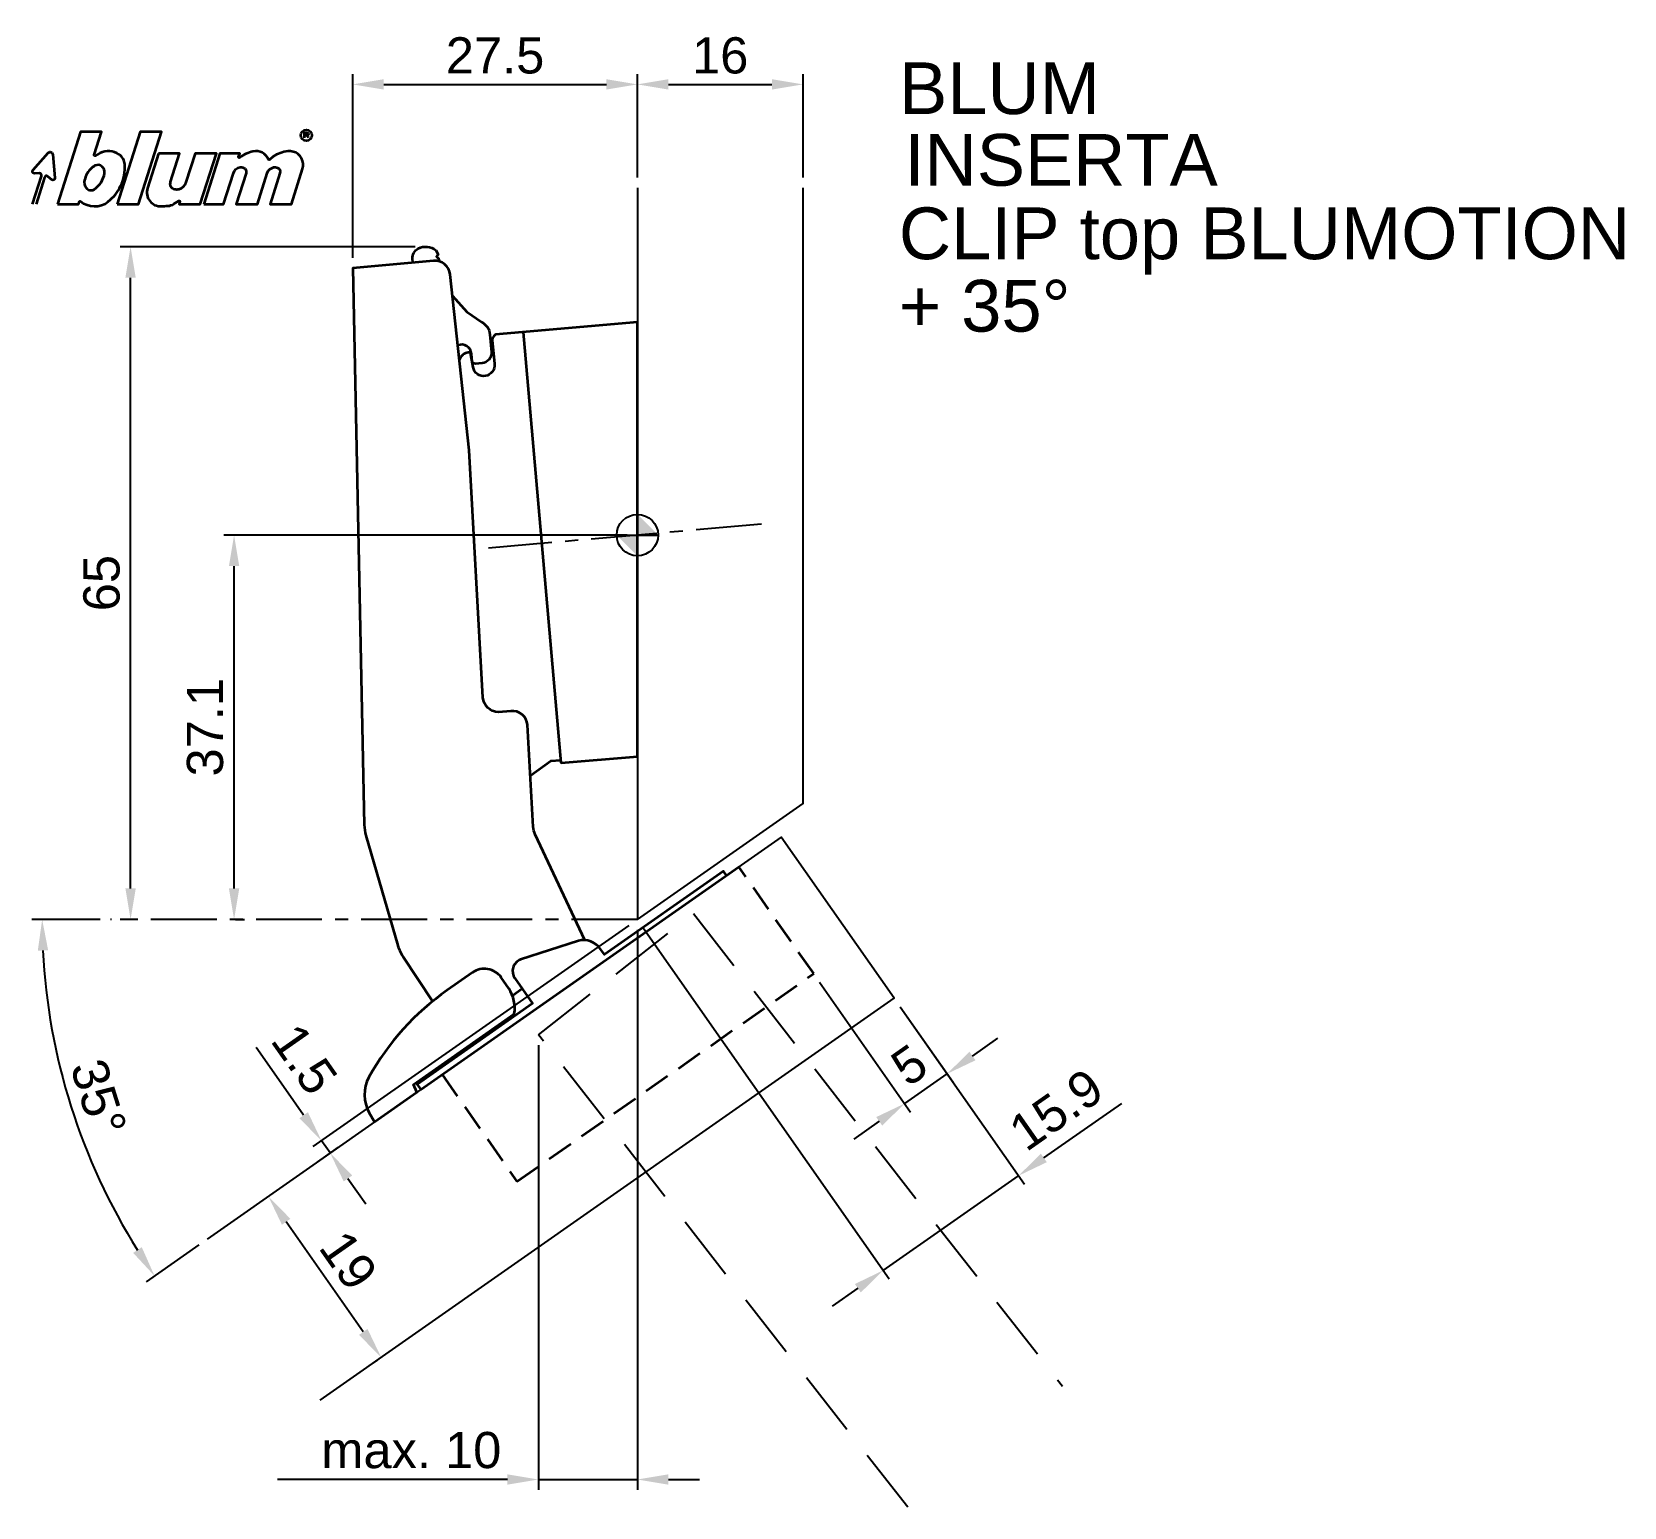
# Model space of a CAD drawing. Extents: x -58 to 95, y -94 to 49.
import ezdxf

# ---------------------------------------------------------------- set-up
doc = ezdxf.new("R2010")
doc.units = 0
doc.header["$PDMODE"] = 35
doc.header["$PDSIZE"] = 5
doc.linetypes.add('MITTE', pattern=[50.8, 31.75, -6.35, 6.35, -6.35])
doc.linetypes.add('STRICHLINIE', pattern=[19.05, 12.7, -6.35])
doc.layers.get('Defpoints').update_dxf_attribs({"linetype": 'CONTINUOUS'})
doc.layers.add('1', color=2, linetype='CONTINUOUS')
doc.layers.add('5', color=1, linetype='CONTINUOUS')
doc.layers.add('6', color=3, linetype='CONTINUOUS', lineweight=35)
doc.styles.add('Beschlag', font='ARIAL.TTF')
doc.dimstyles.new('Beschlag', dxfattribs={"dimtxt": 3.5, "dimasz": 3, "dimexe": 1, "dimexo": 1, "dimgap": 1, "dimtad": 1, "dimdec": 1, "dimdsep": 46, "dimtxsty": 'Beschlag', "dimcen": 2, "dimclrd": 256, "dimclre": 256, "dimclrt": 256, "dimadec": 1, "dimazin": 2, "dimtfac": 0.71, "dimtdec": 1, "dimtix": 1, "dimtmove": 2, "dimatfit": 0, "dimfxl": 0, "dimtolj": 1, "dimlwd": -1, "dimlwe": -1, "dimarcsym": 0})

# ---------------------------------------------------------------- blocks, each defined once
blk = doc.blocks.new('NullPunkt')
at = {"layer": '5'}
for points in [[(0, 2), (0, -2)], [(-2, 0), (2, 0)]]:
    blk.add_lwpolyline(points, dxfattribs=at)
blk.add_circle((0, 0), 2, dxfattribs=at)
for points in [[(0, 0), (-2, 0), (0, 2)], [(0, 0), (2, 0), (0, -2)]]:
    blk.add_solid(points, dxfattribs=at)
blk = doc.blocks.new('*D1')
at = {"layer": '1'}
for p, q in [((-21.46, 27.87), (-49.96, 27.87)), ((-48.96, -34.14), (-48.96, 24.87)), ((-48.77, -37.14), (-49.96, -37.14))]:
    blk.add_line(p, q, dxfattribs=at)
for points in [[(-49.46, 24.87), (-48.46, 24.87), (-48.96, 27.87)], [(-49.46, -34.14), (-48.46, -34.14), (-48.96, -37.14)]]:
    blk.add_solid(points, dxfattribs=at)
at = {"layer": 'Defpoints', "color": 0}
for p in [(-48.96, 27.87), (-20.46, 27.87), (-47.77, -37.14)]:
    blk.add_point(p, dxfattribs=at)
at = {"layer": '1', "insert": (-51.75, -4.64), "char_height": 3.5, "attachment_point": 5, "rotation": 90, "style": 'Beschlag'}
blk.add_mtext('\\A1;65', dxfattribs=at)
blk = doc.blocks.new('*D2')
at = {"layer": '1'}
for p, q in [((-1, 0), (-39.96, 0)), ((-38.96, -34.14), (-38.96, -3)), ((-38.83, -37.14), (-37.96, -37.14))]:
    blk.add_line(p, q, dxfattribs=at)
for points in [[(-39.46, -3), (-38.46, -3), (-38.96, 0)], [(-39.46, -34.14), (-38.46, -34.14), (-38.96, -37.14)]]:
    blk.add_solid(points, dxfattribs=at)
at = {"layer": 'Defpoints', "color": 0}
for p in [(-38.96, 0), (0, 0), (-39.83, -37.14)]:
    blk.add_point(p, dxfattribs=at)
at = {"layer": '1', "insert": (-41.75, -18.57), "char_height": 3.5, "attachment_point": 5, "rotation": 90, "style": 'Beschlag'}
blk.add_mtext('\\A1;37.1', dxfattribs=at)
blk = doc.blocks.new('*D3')
at = {"layer": '1'}
for p, q in [((-27.5, 26.8), (-27.5, 44.55)), ((-24.5, 43.55), (-3, 43.55)), ((0, 34.56), (0, 44.55))]:
    blk.add_line(p, q, dxfattribs=at)
for points in [[(-24.5, 44.05), (-24.5, 43.05), (-27.5, 43.55)], [(-3, 44.05), (-3, 43.05), (0, 43.55)]]:
    blk.add_solid(points, dxfattribs=at)
at = {"layer": 'Defpoints', "color": 0}
for p in [(0, 43.55), (0, 33.56), (-27.5, 25.8)]:
    blk.add_point(p, dxfattribs=at)
at = {"layer": '1', "insert": (-13.75, 46.33), "char_height": 3.5, "attachment_point": 5, "style": 'Beschlag'}
blk.add_mtext('\\A1;27.5', dxfattribs=at)
blk = doc.blocks.new('*D4')
at = {"layer": '1'}
for p, q in [((0, 34.56), (0, 44.55)), ((3, 43.55), (13, 43.55)), ((16, 34.56), (16, 44.55))]:
    blk.add_line(p, q, dxfattribs=at)
for points in [[(3, 44.05), (3, 43.05), (0, 43.55)], [(13, 44.05), (13, 43.05), (16, 43.55)]]:
    blk.add_solid(points, dxfattribs=at)
at = {"layer": 'Defpoints', "color": 0}
for p in [(16, 43.55), (0, 33.56), (16, 33.56)]:
    blk.add_point(p, dxfattribs=at)
at = {"layer": '1', "insert": (8, 46.33), "char_height": 3.5, "attachment_point": 5, "style": 'Beschlag'}
blk.add_mtext('\\A1;16', dxfattribs=at)
blk = doc.blocks.new('*D5')
at = {"layer": '1'}
for p, q in [((0, -38.14), (0, -92.26)), ((-9.56, -49.28), (-9.56, -92.26)), ((-12.56, -91.26), (-15.56, -91.26)), ((-9.56, -91.26), (0, -91.26)), ((3, -91.26), (6, -91.26))]:
    blk.add_line(p, q, dxfattribs=at)
for points in [[(-12.56, -90.76), (-12.56, -91.76), (-9.56, -91.26)], [(3, -90.76), (3, -91.76), (0, -91.26)]]:
    blk.add_solid(points, dxfattribs=at)
at = {"layer": 'Defpoints', "color": 0}
for p in [(0, -37.14), (-9.56, -48.28), (0, -91.26)]:
    blk.add_point(p, dxfattribs=at)
at = {"layer": '1', "insert": (-21.84, -88.44), "char_height": 3.5, "attachment_point": 5, "style": 'Beschlag'}
blk.add_mtext('\\A1;max. 10', dxfattribs=at)
blk = doc.blocks.new('*D6')
at = {"layer": '1'}
for p, q in [((0.57, -37.96), (24.32, -71.87)), ((25.37, -45.58), (37.38, -62.73)), ((39.27, -60.19), (41.72, -58.47)), ((23.75, -71.05), (36.81, -61.91)), ((21.29, -72.78), (18.83, -74.5))]:
    blk.add_line(p, q, dxfattribs=at)
for points in [[(38.98, -59.78), (39.55, -60.6), (36.81, -61.91)], [(21.01, -72.37), (21.58, -73.19), (23.75, -71.05)]]:
    blk.add_solid(points, dxfattribs=at)
at = {"layer": 'Defpoints', "color": 0}
for p in [(0, -37.14), (24.8, -44.76), (36.81, -61.91)]:
    blk.add_point(p, dxfattribs=at)
at = {"layer": '1', "insert": (40.46, -55.53), "char_height": 3.5, "attachment_point": 5, "rotation": 35.004, "style": 'Beschlag'}
blk.add_mtext('\\A1;15.9', dxfattribs=at)
blk = doc.blocks.new('*D7')
at = {"layer": '1'}
for p, q in [((17.6, -43.2), (26.39, -55.75)), ((25.37, -45.58), (30.49, -52.88)), ((32.37, -50.34), (34.83, -48.62)), ((25.82, -54.93), (29.91, -52.06)), ((23.36, -56.65), (20.9, -58.37))]:
    blk.add_line(p, q, dxfattribs=at)
for points in [[(32.08, -49.93), (32.66, -50.75), (29.91, -52.06)], [(23.07, -56.24), (23.65, -57.06), (25.82, -54.93)]]:
    blk.add_solid(points, dxfattribs=at)
at = {"layer": 'Defpoints', "color": 0}
for p in [(17.03, -42.38), (24.8, -44.76), (29.91, -52.06)]:
    blk.add_point(p, dxfattribs=at)
at = {"layer": '1', "insert": (26.27, -51.22), "char_height": 3.5, "attachment_point": 5, "rotation": 35.004, "style": 'Beschlag'}
blk.add_mtext('\\A1;5', dxfattribs=at)
blk = doc.blocks.new('*D8')
at = {"layer": '1'}
for p, q in [((-35.98, -64.13), (-36.47, -64.47)), ((-26.48, -77), (-33.93, -66.35)), ((-25.15, -79.74), (-25.57, -80.03))]:
    blk.add_line(p, q, dxfattribs=at)
for points in [[(-33.52, -66.07), (-34.34, -66.64), (-35.65, -63.9)], [(-26.07, -76.71), (-26.89, -77.29), (-24.75, -79.46)]]:
    blk.add_solid(points, dxfattribs=at)
at = {"layer": 'Defpoints', "color": 0}
for p in [(-35.65, -63.9), (-35.17, -63.55), (-24.33, -79.16)]:
    blk.add_point(p, dxfattribs=at)
at = {"layer": '1', "insert": (-27.92, -70.08), "char_height": 3.5, "attachment_point": 5, "rotation": 305.004, "style": 'Beschlag'}
blk.add_mtext('\\A1;19', dxfattribs=at)
blk = doc.blocks.new('*D9')
at = {"layer": '1'}
for p, q in [((-0.82, -37.72), (-31.34, -59.09)), ((-32.24, -56.06), (-33.96, -53.6)), ((-30.88, -60.55), (-28.86, -59.14)), ((-29.68, -59.71), (-30.52, -58.52)), ((-27.96, -62.17), (-26.24, -64.63))]:
    blk.add_line(p, q, dxfattribs=at)
for points in [[(-31.83, -55.77), (-32.65, -56.35), (-30.52, -58.52)], [(-27.55, -61.88), (-28.37, -62.46), (-29.68, -59.71)]]:
    blk.add_solid(points, dxfattribs=at)
at = {"layer": 'Defpoints', "color": 0}
for p in [(0, -37.14), (-30.52, -58.52), (-31.7, -61.12)]:
    blk.add_point(p, dxfattribs=at)
at = {"layer": '1', "insert": (-32.17, -50.64), "char_height": 3.5, "attachment_point": 5, "rotation": 305.004, "style": 'Beschlag'}
blk.add_mtext('\\A1;1.5', dxfattribs=at)
blk = doc.blocks.new('Logo_BLUM')
at = {"layer": '6', "color": 20, "linetype": 'Continuous'}
for points in [[(2.39, 0), (4.43, 0), (4.52, 0.26, -0.512391), (4.62, 0.29, 0.357881), (7.3, 0.25, 0.116336), (8.5, 1.76, 0.127435), (8.89, 3.85, 0.227045), (8.36, 4.79, 0.273775), (6.5, 4.93), (6.04, 4.67, -0.689828), (5.94, 4.76), (6.65, 7), (4.61, 7)], [(12.15, 4.9), (11.09, 1.53, 0.527578), (12.44, -0.2, -0.003338), (13.06, -0.17, 0.131781), (13.63, 0.02), (14.12, 0.32, -0.706223), (14.22, 0.24), (14.15, 0), (16.19, 0), (17.75, 4.9), (15.7, 4.9), (14.81, 2.11, -0.253672), (14.11, 1.42, -0.127823), (13.72, 1.42, -0.447747), (13.33, 2.15), (14.2, 4.9)], [(16.53, 0), (18.44, 0), (19.39, 3, -0.282196), (20.04, 3.56, -0.141376), (20.38, 3.52, -0.3938), (20.62, 2.99), (19.67, 0), (21.72, 0), (22.67, 3, -0.282189), (23.31, 3.56, -0.141385), (23.65, 3.52, -0.393792), (23.89, 2.99), (22.94, 0), (24.99, 0), (26.07, 3.42, 0.424526), (25.18, 5.07, 0.098115), (24.64, 5.11, 0.114777), (23.24, 4.6), (22.89, 4.28, -0.522588), (22.79, 4.31, 0.36711), (21.28, 5.09, 0.102012), (20, 4.5, -0.748324), (19.89, 4.58), (20, 4.9), (18.08, 4.9)], [(5.59, 3.39, 0.16703), (4.99, 2.14, 0.322673), (5.41, 1.39, 0.260102), (5.93, 1.42, 0.211929), (6.95, 3, 0.250706), (6.73, 3.62, 0.316796), (6.01, 3.72, 0.086595)]]:
    blk.add_lwpolyline(points, format="xyb", close=True, dxfattribs=at)
blk.add_lwpolyline([(8.18, 0), (10.23, 0), (12.45, 7), (10.4, 7)], close=True, dxfattribs=at)
for points in [[(26.26, 6.4), (26.26, 6.9), (26.52, 6.9, -0.975005), (26.53, 6.67, 0.014563), (26.45, 6.67), (26.26, 6.67), (26.45, 6.67), (26.52, 6.6), (26.57, 6.53), (26.62, 6.42)], [(0, 0), (0.86, 2.7, 0.480207), (0.67, 2.98), (0.19, 2.97, -0.689229), (0.05, 3.33), (1.49, 4.95, -0.685285), (1.94, 4.79), (2.15, 2.54, -0.636083), (1.84, 2.36), (1.47, 2.68, 0.560356), (1.16, 2.59), (0.34, 0)]]:
    blk.add_lwpolyline(points, format="xyb", dxfattribs=at)
blk.add_circle((26.44, 6.65), 0.527, dxfattribs=at)
blk = doc.blocks.new('*D13')
at = {"layer": '1'}
for p, q in [((-51.91, -37.14), (-58.5, -37.14)), ((-42.37, -68.6), (-47.45, -72.16))]:
    blk.add_line(p, q, dxfattribs=at)
blk.add_arc((2.55, -37.14), 60.05, 182.8629, 212.1411, dxfattribs=at)
for points in [[(-57.92, -40.15), (-56.92, -40.13), (-57.5, -37.14)], [(-47.88, -68.81), (-48.71, -69.36), (-46.64, -71.59)]]:
    blk.add_solid(points, dxfattribs=at)
at = {"layer": 'Defpoints', "color": 0}
for p in [(13.9, -29.19), (-50.91, -37.14), (0, -37.14), (-56.26, -49.29), (-41.55, -68.03)]:
    blk.add_point(p, dxfattribs=at)
at = {"layer": '1', "insert": (-52.06, -54.36), "char_height": 3.5, "attachment_point": 5, "rotation": 287.502, "style": 'Beschlag'}
blk.add_mtext('\\A1;35°', dxfattribs=at)

msp = doc.modelspace()

# ---------------------------------------------------------------- linework, layer by layer
at = {"layer": '1'}
for p, q in [((-33.96, -53.6), (-36.83, -49.51)), ((41.72, -58.47), (46.79, -54.92)), ((-15.56, -91.26), (-34.78, -91.26))]:
    msp.add_line(p, q, dxfattribs=at)
at = {"layer": '5', "linetype": 'MITTE', "ltscale": 0.2}
msp.add_line((11.99, 1.05), (-14.38, -1.26), dxfattribs=at)
at = {"layer": '5'}
for points in [[(0, 33.56), (0, -37.14), (16, -25.94), (16, 33.56)], [(-30.66, -83.59), (24.8, -44.76), (13.9, -29.19), (-41.55, -68.03)]]:
    msp.add_lwpolyline(points, dxfattribs=at)
at = {"layer": '5', "linetype": 'STRICHLINIE', "ltscale": 0.5}
msp.add_lwpolyline([(26.11, -93.93), (-9.56, -48.28), (5.41, -36.58), (41.08, -82.24)], dxfattribs=at)
at = {"layer": '5', "linetype": 'MITTE', "ltscale": 0.2}
msp.add_lwpolyline([(0, -37.14), (-50.91, -37.14)], dxfattribs=at)
at = {"layer": '6'}
msp.add_line((-11.12, -43.84), (-12.07, -44.51), dxfattribs=at)
for points in [[(-21.68, 26.33), (-21.71, 26.72, -0.303389), (-21.18, 27.69, -0.29926), (-19.47, 27.52), (-19.25, 27.12), (-19.42, 26.92), (-19.2, 26.73), (-19.16, 26.45)], [(-5.07, -39.15), (-5.07, -39.15), (-9.88, -28.93, -0.096289), (-10.06, -28.19), (-10.06, -28.19), (-10.61, -18.35, 0.412932), (-12.24, -17), (-13.42, -17.1, -0.398035), (-14.92, -15.68), (-16.24, 8.19), (-18.08, 25.17, 0.409111), (-19.71, 26.5), (-27.5, 25.8), (-26.39, -27.99, 0.065483), (-26.23, -29.02), (-23.14, -39.67, 0.076128), (-22.63, -40.77), (-19.79, -45.05)], [(-17.86, 23.12), (-16.49, 21.58), (-15.03, 20.58, -0.253101), (-14.25, 19.39), (-14.1, 17.69, -0.414214), (-15.01, 16.61), (-15.64, 16.56, -0.414214), (-15.97, 16.83, -0.000536), (-16.03, 17.53, 0.501542), (-17.34, 18.34, -2.230002)], [(-10.34, -23.22), (-8.37, -21.83), (-7.44, -21.74), (-7.35, -22.02), (0, -21.38), (0, 20.58), (-13.71, 19.38), (-13.87, 19.21, 0.223381), (-14.02, 18.84), (-13.82, 16.54, -0.978419), (-15.87, 16.22), (-16.09, 17.44, 0.556928), (-16.34, 17.64, 0.296679), (-17.19, 16.97, -3.492364)], [(8.61, -32.9), (8.32, -32.49), (-3.18, -40.54), (-3.56, -40, 0.312987), (-5.7, -39.21), (-11.29, -41.02, 0.486363), (-11.84, -42.82), (-10.12, -45.28), (-10.12, -45.28), (-21.26, -53.08), (-20.91, -53.57), (9.8, -32.06)]]:
    msp.add_lwpolyline(points, format="xyb", dxfattribs=at)
msp.add_lwpolyline([(-7.35, -22.02), (-10.99, 19.62)], dxfattribs=at)
at = {"layer": '6', "linetype": 'STRICHLINIE', "ltscale": 0.2}
msp.add_lwpolyline([(-18.86, -52.14), (-11.64, -62.46), (17.03, -42.38), (9.8, -32.06)], dxfattribs=at)
at = {"layer": '6', "flags": 128}
msp.add_lwpolyline([(-13.15, -42.76, 0.414214), (-15.93, -42.27), (-18.37, -43.98, 0.114125), (-25.93, -52.39, 0.262579), (-25.9, -55.83), (-25.39, -56.71), (-21.3, -53.84), (-21.64, -53.1), (-11.89, -46.27, 0.191102), (-12.42, -43.83), (-13.15, -42.76)], format="xyb", dxfattribs=at)

# ---------------------------------------------------------------- block references
at = {"layer": '5', "rotation": 90}
msp.add_blockref('NullPunkt', (0, 0), dxfattribs=at)
at = {"layer": '6'}
msp.add_blockref('Logo_BLUM', (-58.42, 31.98), dxfattribs=at)

# ---------------------------------------------------------------- texts
at = {"layer": '1', "linetype": 'Continuous', "style": 'Beschlag'}
for s, p in [('BLUM', (25.28, 40.68)), ('CLIP top BLUMOTION', (25.26, 26.66)), ('+ 35%%D', (25.26, 19.66))]:
    msp.add_text(s, height=5, dxfattribs=at).set_placement(p)
at = {"layer": '1', "insert": (25.8, 38.76), "char_height": 5, "width": 110.7908, "attachment_point": 1, "style": 'Beschlag'}
msp.add_mtext('INSERTA', dxfattribs=at)

# ---------------------------------------------------------------- dimensions: what is measured, and where the dimension line sits
at = {"layer": '1'}
for base, p1, p2, angle, picture, middle in [((0, 43.55), (-27.5, 25.8), (0, 33.56), 180, '*D3', (-13.75, 46.33)), ((16, 43.55), (0, 33.56), (16, 33.56), 180, '*D4', (8, 46.33)), ((-48.96, 27.87), (-47.77, -37.14), (-20.46, 27.87), 90, '*D1', (-51.75, -4.64)), ((-38.96, 0), (-39.83, -37.14), (0, 0), 90, '*D2', (-41.75, -18.57)), ((29.91, -52.06), (17.03, -42.38), (24.8, -44.76), 35.004, '*D7', (26.27, -51.22)), ((-35.65, -63.9), (-24.33, -79.16), (-35.17, -63.55), 125.004, '*D8', (-27.92, -70.08))]:
    dim = msp.add_linear_dim(base=base, p1=p1, p2=p2, angle=angle, dimstyle='Beschlag', dxfattribs=at)
    dim.commit()
    dim.dimension.update_dxf_attribs({"geometry": picture, "text_midpoint": middle})
dim = msp.add_angular_dim_2l(base=(-56.26, -49.29), line1=((13.9, -29.19), (-41.55, -68.03)), line2=((0, -37.14), (-50.91, -37.14)), dimstyle='Beschlag', dxfattribs=at)
dim.commit()
dim.dimension.update_dxf_attribs({"geometry": '*D13', "text_midpoint": (-52.06, -54.36)})
for base, p1, p2, angle, picture, middle in [((-30.52, -58.52), (-31.7, -61.12), (0, -37.14), 125.004, '*D9', (-32.17, -50.64)), ((36.81, -61.91), (0, -37.14), (24.8, -44.76), 35.004, '*D6', (40.46, -55.53))]:
    dim = msp.add_linear_dim(base=base, p1=p1, p2=p2, angle=angle, dimstyle='Beschlag', dxfattribs=at)
    dim.commit()
    dim.dimension.update_dxf_attribs({"geometry": picture, "text_midpoint": middle, "dimtype": 160})
dim = msp.add_linear_dim(base=(0, -91.26), p1=(-9.56, -48.28), p2=(0, -37.14), angle=180, text='max. 10', dimstyle='Beschlag', dxfattribs=at)
dim.commit()
dim.dimension.update_dxf_attribs({"geometry": '*D5', "text_midpoint": (-21.84, -88.44), "dimtype": 160})

doc.saveas('drawing.dxf')
